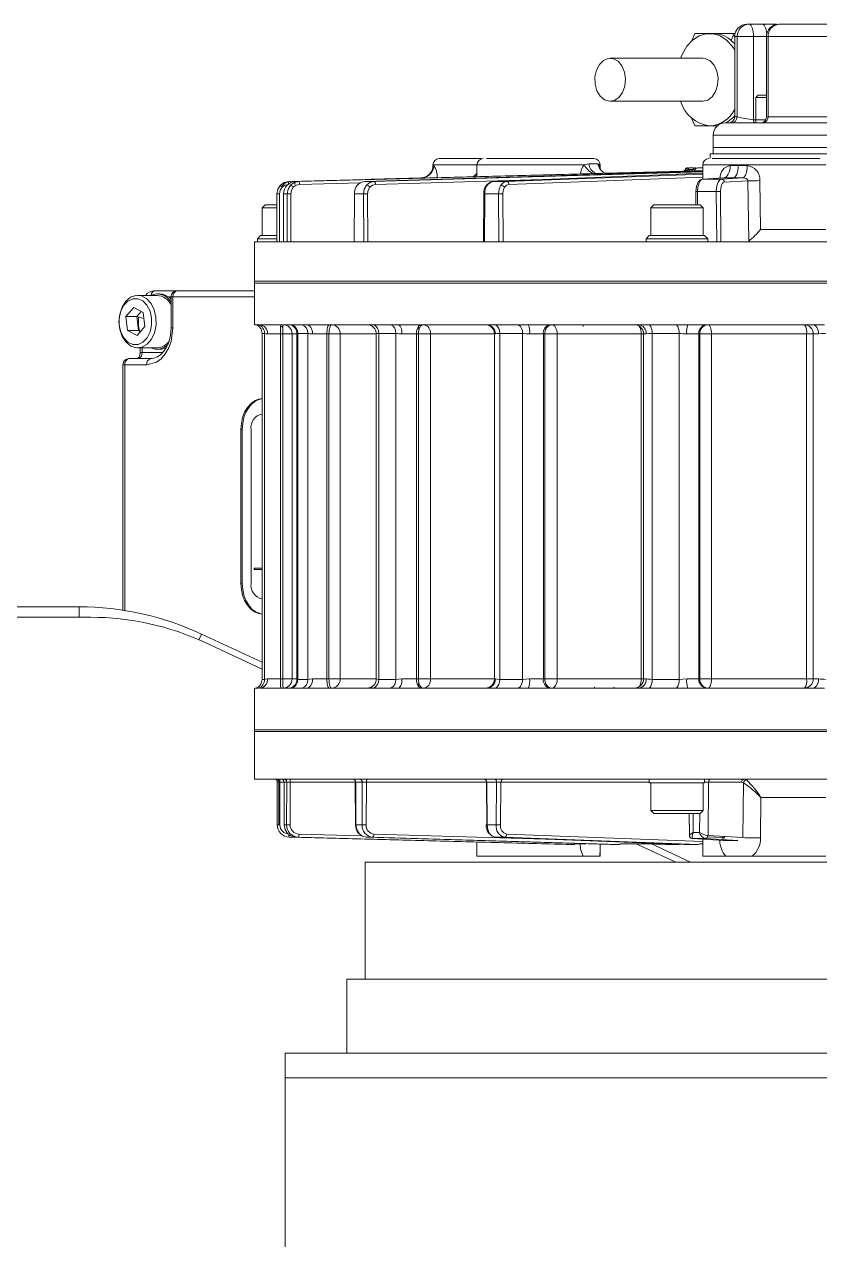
# Model space of a CAD drawing. Header units: millimetres. Extents: x 0 to 197, y 0 to 196.
# Drawn here: x 162.59 to 169.05, y 183.67 to 193.53 of the extents above; entities that cross this region are included whole.
import ezdxf

# ---------------------------------------------------------------- set-up
doc = ezdxf.new("R2010")
doc.units = ezdxf.units.MM

msp = doc.modelspace()

# ---------------------------------------------------------------- linework, layer by layer
at = {"color": 7, "linetype": 'Continuous', "lineweight": 15}
for p, q in [((168.4791, 193.5318), (168.4623, 193.5318)), ((168.5869, 193.5318), (168.4791, 193.5318)), ((168.7003, 193.5318), (168.5869, 193.5318)), ((171.2974, 193.5318), (168.7178, 193.5318)), ((168.0133, 193.3979), (168.0375, 193.4568)), ((168.0375, 193.4568), (168.1569, 193.4568)), ((168.1916, 193.4568), (168.1569, 193.4568)), ((168.1916, 193.4568), (168.3458, 193.4568)), ((168.3308, 193.4018), (168.3496, 193.4475)), ((168.3635, 193.4568), (168.3458, 193.4568)), ((168.3458, 193.4568), (168.3603, 193.4215)), ((168.3603, 193.4318), (168.3603, 192.7818)), ((168.3802, 192.7818), (168.3802, 193.4318)), ((168.3802, 193.4318), (168.5132, 193.4318)), ((168.5132, 192.7568), (168.5132, 193.4318)), ((168.6178, 193.4318), (168.6178, 192.7761)), ((168.6326, 193.4318), (168.6326, 192.7818)), ((168.6326, 193.4318), (171.3596, 193.4318)), ((168.1008, 193.2568), (167.349, 193.2568)), ((168.5512, 192.9568), (168.5312, 192.9368)), ((168.5312, 192.9368), (168.5312, 192.7568)), ((168.6178, 192.9368), (168.5312, 192.9368)), ((168.6178, 192.9568), (168.5512, 192.9568)), ((167.349, 192.9068), (168.1008, 192.9068)), ((168.0375, 192.7068), (168.0133, 192.7656)), ((168.2881, 192.7318), (170.8669, 192.7318)), ((168.5312, 192.7568), (168.5132, 192.7568)), ((168.5312, 192.7568), (168.5312, 192.7318)), ((168.6126, 192.7568), (168.5312, 192.7568)), ((168.5312, 192.7568), (168.612, 192.7568)), ((168.6326, 192.7818), (171.3596, 192.7818)), ((168.1569, 192.7068), (168.0375, 192.7068)), ((168.1569, 192.7068), (168.1916, 192.7068)), ((168.1853, 192.6318), (168.1853, 192.5318)), ((168.1916, 192.7068), (168.222, 192.7092)), ((168.2191, 192.7068), (168.1916, 192.7068)), ((168.1853, 192.5318), (168.1853, 192.4818)), ((168.1853, 192.5318), (172.2042, 192.5318)), ((168.1853, 192.5318), (172.2353, 192.5318)), ((166.0944, 192.4418), (165.9604, 192.4418)), ((166.3006, 192.4418), (166.0944, 192.4418)), ((166.3449, 192.4418), (167.2177, 192.4418)), ((168.1603, 192.4818), (168.1603, 192.4418)), ((172.2603, 192.4818), (168.1603, 192.4818)), ((168.1779, 192.4418), (169.0507, 192.4418)), ((167.9419, 192.3412), (164.74, 192.2566)), ((164.7933, 192.2566), (167.9583, 192.3412)), ((168.002, 192.3412), (164.8221, 192.2566)), ((165.3582, 192.2566), (168.1009, 192.3392)), ((168.1009, 192.3359), (165.4316, 192.2566)), ((165.9104, 192.3855), (165.9165, 192.3857)), ((166.2679, 192.3918), (166.2679, 192.297)), ((167.1378, 192.3918), (167.1767, 192.4001)), ((167.1767, 192.4001), (167.2501, 192.4001)), ((167.2501, 192.4001), (167.2633, 192.3918)), ((167.2649, 192.3697), (167.2656, 192.3637)), ((167.2679, 192.3603), (167.2679, 192.3918)), ((167.3072, 192.3247), (167.9381, 192.3412)), ((167.9397, 192.3412), (167.3073, 192.3247)), ((167.936, 192.3411), (167.9397, 192.3412)), ((167.9381, 192.3412), (167.936, 192.3411)), ((167.9572, 192.3539), (167.9608, 192.354)), ((167.9583, 192.3412), (167.9773, 192.3411)), ((167.9603, 192.3418), (167.9603, 192.3413)), ((167.9773, 192.3411), (168.002, 192.3412)), ((167.9793, 192.354), (167.9981, 192.3539)), ((167.9981, 192.3539), (168.0226, 192.354)), ((168.0008, 192.3668), (168.0262, 192.3668)), ((168.0226, 192.354), (168.0362, 192.3418)), ((168.1009, 192.3668), (168.0604, 192.3668)), ((168.1009, 192.3918), (168.1009, 192.275)), ((168.324, 192.3857), (168.3891, 192.3855)), ((168.3891, 192.3855), (168.4589, 192.3857)), ((164.8221, 192.2566), (164.7933, 192.2566)), ((165.4316, 192.2566), (165.3582, 192.2566)), ((165.4063, 192.2749), (165.4054, 192.2748)), ((165.8203, 192.2857), (165.4087, 192.2749)), ((165.4087, 192.2749), (165.4096, 192.275)), ((165.4096, 192.275), (165.8148, 192.2856)), ((165.813, 192.2855), (165.8203, 192.2857)), ((168.1009, 192.3228), (166.3976, 192.2566)), ((166.5089, 192.2566), (166.3981, 192.2566)), ((168.1009, 192.3169), (166.5089, 192.2566)), ((168.269, 192.2857), (168.0996, 192.275)), ((168.1009, 192.275), (168.2698, 192.2857)), ((168.2528, 192.2749), (168.1009, 192.275)), ((168.4317, 192.2857), (168.2528, 192.2749)), ((168.2698, 192.2857), (168.3479, 192.2855)), ((168.4681, 192.2618), (168.2756, 192.2503)), ((168.3479, 192.2855), (168.4317, 192.2857)), ((168.4745, 191.7715), (168.4681, 192.2618)), ((168.5652, 192.2631), (168.5696, 191.8668)), ((164.6432, 192.1567), (164.6426, 191.7668)), ((164.6648, 192.1569), (164.6642, 191.7668)), ((164.6973, 192.1567), (164.6964, 191.7668)), ((164.6968, 191.7668), (164.6977, 192.1566)), ((164.6977, 192.1566), (164.6973, 192.1567)), ((164.6977, 192.1566), (164.7265, 192.1566)), ((164.7265, 192.1566), (164.7274, 191.7668)), ((164.7555, 192.1569), (164.7564, 191.7668)), ((165.2707, 191.7668), (165.273, 192.1566)), ((165.273, 192.1566), (165.3464, 192.1566)), ((165.3464, 192.1566), (165.3487, 191.7668)), ((165.3801, 192.1569), (165.3824, 191.7668)), ((166.3237, 192.1569), (166.3202, 191.7668)), ((166.3281, 191.7668), (166.3316, 192.1566)), ((166.3316, 192.1566), (166.4424, 192.1566)), ((166.4424, 192.1566), (166.4459, 191.7668)), ((166.4775, 192.1569), (166.481, 191.7668)), ((168.0452, 192.1753), (168.044, 192.0668)), ((168.2113, 192.175), (168.0593, 192.175)), ((168.2157, 191.7668), (168.2113, 192.175)), ((168.2446, 192.1753), (168.2491, 191.7668)), ((164.5479, 192.0668), (164.5229, 192.0418)), ((164.5229, 192.0418), (164.5229, 191.8168)), ((164.643, 192.0418), (164.5229, 192.0418)), ((164.6431, 192.0668), (164.5479, 192.0668)), ((167.704, 192.0668), (167.679, 192.0418)), ((167.679, 192.0418), (167.679, 191.8168)), ((168.104, 192.0418), (167.679, 192.0418)), ((168.079, 192.0668), (167.704, 192.0668)), ((168.104, 192.0418), (168.079, 192.0668)), ((168.104, 191.8168), (168.104, 192.0418)), ((164.4603, 191.7668), (164.4603, 191.4468)), ((164.4603, 191.7668), (164.8051, 191.7668)), ((164.5104, 191.8168), (164.4854, 191.7918)), ((164.4854, 191.7918), (164.4854, 191.7668)), ((164.509, 191.7918), (164.4854, 191.7918)), ((164.6427, 191.7918), (164.509, 191.7918)), ((164.5317, 191.8168), (164.5104, 191.8168)), ((164.6427, 191.8168), (164.5317, 191.8168)), ((164.8051, 191.7668), (175.9603, 191.7668)), ((167.6665, 191.8168), (167.6415, 191.7918)), ((167.6415, 191.7918), (167.6415, 191.7668)), ((167.89, 191.7918), (167.6415, 191.7918)), ((167.8901, 191.8168), (167.6665, 191.8168)), ((168.1415, 191.7918), (167.89, 191.7918)), ((168.1165, 191.8168), (167.8901, 191.8168)), ((168.1415, 191.7918), (168.1165, 191.8168)), ((168.1415, 191.7668), (168.1415, 191.7918)), ((164.4603, 191.4468), (164.4603, 191.4318)), ((164.4603, 191.4468), (164.8051, 191.4468)), ((164.4603, 191.4468), (175.9603, 191.4468)), ((164.8051, 191.4468), (175.9603, 191.4468)), ((163.6461, 191.3688), (163.6546, 191.3693)), ((163.8346, 191.3693), (163.6546, 191.3693)), ((163.6907, 191.3443), (163.6697, 191.3443)), ((163.8346, 191.3693), (163.8318, 191.3691)), ((164.4603, 191.3693), (163.8346, 191.3693)), ((164.4603, 191.4318), (164.4603, 191.0943)), ((164.4603, 191.4318), (175.9126, 191.4318)), ((164.4603, 191.4318), (175.9106, 191.4318)), ((163.6697, 191.3318), (163.5117, 191.3318)), ((163.7846, 191.3193), (163.7846, 191.0693)), ((163.7995, 191.3193), (163.7995, 191.0693)), ((163.4173, 191.1602), (163.481, 191.2333)), ((163.4304, 191.0463), (163.4173, 191.1602)), ((163.4173, 191.1602), (163.505, 191.1602)), ((163.481, 191.2333), (163.5578, 191.1923)), ((163.505, 191.1602), (163.5409, 191.2013)), ((163.5182, 191.0463), (163.505, 191.1602)), ((163.5634, 191.144), (163.505, 191.1602)), ((163.5578, 191.1923), (163.571, 191.0783)), ((163.571, 191.0783), (163.5073, 191.0053)), ((164.467, 191.0943), (164.4727, 191.0943)), ((164.4727, 191.0943), (164.4937, 191.0943)), ((164.4962, 191.0805), (164.4985, 191.0783)), ((164.5052, 191.0943), (164.7349, 191.0943)), ((164.7349, 191.0943), (164.7657, 191.0943)), ((164.7657, 191.0943), (164.8488, 191.0943)), ((164.8935, 191.0931), (164.8802, 191.0943)), ((164.8851, 191.0943), (165.3759, 191.0943)), ((165.3759, 191.0943), (165.4298, 191.0943)), ((165.4298, 191.0943), (165.5693, 191.0943)), ((165.6334, 191.0931), (165.6206, 191.0943)), ((165.628, 191.0943), (166.3463, 191.0943)), ((166.3463, 191.0943), (166.4197, 191.0943)), ((166.4197, 191.0943), (166.606, 191.0943)), ((166.606, 191.0943), (166.6831, 191.0943)), ((166.6831, 191.0943), (167.58, 191.0943)), ((167.1293, 191.0943), (167.1312, 191.0783)), ((167.58, 191.0943), (167.6679, 191.0943)), ((167.6679, 191.0943), (167.8883, 191.0943)), ((167.8883, 191.0943), (167.9786, 191.0943)), ((167.9786, 191.0943), (168.993, 191.0943)), ((168.993, 191.0943), (169.0893, 191.0943)), ((163.5073, 191.0053), (163.4304, 191.0463)), ((163.4304, 191.0463), (163.5182, 191.0463)), ((163.5182, 191.0463), (163.5352, 191.0372)), ((164.5223, 191.0236), (164.5223, 188.2149)), ((164.5434, 191.0236), (164.5225, 191.0236)), ((164.5225, 191.0236), (164.5225, 188.215)), ((164.5434, 188.215), (164.5434, 191.0236)), ((164.672, 191.0193), (164.5661, 191.0193)), ((164.672, 188.2193), (164.672, 191.0193)), ((164.6904, 191.0193), (164.672, 191.0193)), ((164.7672, 191.0193), (164.6904, 191.0193)), ((164.6904, 191.0193), (164.6904, 188.2193)), ((164.7672, 191.0193), (164.7672, 188.2193)), ((164.8064, 191.0236), (164.8064, 188.2149)), ((164.8954, 191.0236), (164.813, 191.0236)), ((164.813, 191.0236), (164.813, 188.215)), ((164.8954, 188.215), (164.8954, 191.0236)), ((165.0484, 191.0193), (164.9327, 191.0193)), ((165.0661, 191.0193), (165.0484, 191.0193)), ((165.0484, 188.2193), (165.0484, 191.0193)), ((165.1568, 191.0193), (165.0661, 191.0193)), ((165.0661, 191.0193), (165.0661, 188.2193)), ((165.1568, 191.0193), (165.1568, 188.2193)), ((165.4503, 191.0193), (165.4503, 188.2193)), ((165.6096, 191.0236), (165.4714, 191.0236)), ((165.4714, 191.0236), (165.4714, 188.215)), ((165.6096, 188.215), (165.6096, 191.0236)), ((165.7766, 191.0193), (165.6589, 191.0193)), ((165.7766, 188.2193), (165.7766, 191.0193)), ((165.7766, 191.0193), (165.7923, 191.0193)), ((165.8909, 191.0193), (165.7923, 191.0193)), ((165.7923, 191.0193), (165.7923, 188.2193)), ((165.8909, 191.0193), (165.8909, 188.2193)), ((166.41, 191.0193), (166.41, 188.2193)), ((166.6373, 191.0236), (166.4526, 191.0236)), ((166.4526, 191.0236), (166.4526, 188.215)), ((166.6373, 188.215), (166.6373, 191.0236)), ((166.807, 191.0193), (166.6953, 191.0193)), ((166.807, 188.2193), (166.807, 191.0193)), ((166.8196, 191.0193), (166.807, 191.0193)), ((166.9193, 191.0193), (166.8196, 191.0193)), ((166.8196, 191.0193), (166.8196, 188.2193)), ((167.6023, 191.0193), (166.9193, 191.0193)), ((166.9193, 191.0193), (166.9193, 188.2193)), ((167.6023, 188.2193), (167.6023, 191.0193)), ((167.6202, 191.0193), (167.6202, 188.2193)), ((167.9085, 191.0236), (167.69, 191.0236)), ((167.69, 191.0236), (167.69, 188.215)), ((167.9085, 188.215), (167.9085, 191.0236)), ((168.0693, 191.0193), (167.9713, 191.0193)), ((168.0693, 188.2193), (168.0693, 191.0193)), ((168.172, 191.0193), (168.078, 191.0193)), ((168.078, 191.0193), (168.078, 188.2193)), ((168.9445, 191.0193), (168.172, 191.0193)), ((168.172, 191.0193), (168.172, 188.2193)), ((168.9445, 188.2193), (168.9445, 191.0193)), ((168.9984, 191.0193), (168.9984, 188.2193)), ((163.5117, 190.9068), (163.6697, 190.9068)), ((163.5334, 190.9068), (163.5334, 190.8693)), ((163.6697, 190.8943), (163.6907, 190.8943)), ((163.393, 190.7693), (163.393, 188.777)), ((163.5859, 190.7693), (163.4079, 190.7693)), ((163.443, 190.8193), (163.4402, 190.8191)), ((163.621, 190.8193), (163.443, 190.8193)), ((164.3513, 188.9943), (164.3513, 190.2443)), ((164.3619, 190.2443), (164.3513, 190.2443)), ((164.3619, 190.2443), (164.3619, 188.9943)), ((164.4333, 190.2443), (164.4333, 188.9943)), ((164.4588, 189.1175), (164.5223, 189.1175)), ((164.4588, 189.1076), (164.4588, 189.1175)), ((164.5223, 189.1076), (164.4588, 189.1076)), ((164.4623, 189.1175), (164.4623, 189.1076)), ((164.3619, 188.9943), (164.3513, 188.9943)), ((163.0374, 188.8041), (158.6655, 188.8041)), ((163.0374, 188.72), (163.0374, 188.8041)), ((163.1315, 188.72), (158.7596, 188.72)), ((164.0089, 188.5374), (164.0305, 188.5839)), ((164.5223, 188.3546), (164.0305, 188.5839)), ((164.5223, 188.2989), (164.0613, 188.5138)), ((164.5225, 188.215), (164.5434, 188.215)), ((164.5661, 188.2193), (164.672, 188.2193)), ((164.672, 188.2193), (164.6904, 188.2193)), ((164.6904, 188.2193), (164.7672, 188.2193)), ((164.813, 188.215), (164.8954, 188.215)), ((164.9327, 188.2193), (165.0484, 188.2193)), ((165.0484, 188.2193), (165.0661, 188.2193)), ((165.0661, 188.2193), (165.1568, 188.2193)), ((165.4714, 188.215), (165.6096, 188.215)), ((165.6589, 188.2193), (165.7766, 188.2193)), ((165.7766, 188.2193), (165.7923, 188.2193)), ((165.7923, 188.2193), (165.8909, 188.2193)), ((166.4526, 188.215), (166.6373, 188.215)), ((166.6953, 188.2193), (166.807, 188.2193)), ((166.807, 188.2193), (166.8196, 188.2193)), ((166.8196, 188.2193), (166.9193, 188.2193)), ((166.9193, 188.2193), (167.6023, 188.2193)), ((167.69, 188.215), (167.9085, 188.215)), ((167.9713, 188.2193), (168.0693, 188.2193)), ((168.078, 188.2193), (168.172, 188.2193)), ((168.172, 188.2193), (168.9445, 188.2193)), ((164.4603, 188.1443), (164.4603, 187.8068)), ((164.4937, 188.1443), (164.4727, 188.1443)), ((164.7349, 188.1443), (164.5052, 188.1443)), ((164.8488, 188.1443), (164.7657, 188.1443)), ((164.8851, 188.1443), (164.8488, 188.1443)), ((165.3759, 188.1443), (164.8851, 188.1443)), ((165.5693, 188.1443), (165.4298, 188.1443)), ((165.628, 188.1443), (165.5693, 188.1443)), ((166.3463, 188.1443), (165.628, 188.1443)), ((165.9447, 188.1443), (165.9521, 188.1443)), ((166.606, 188.1443), (166.4197, 188.1443)), ((166.6831, 188.1443), (166.606, 188.1443)), ((167.58, 188.1443), (166.6831, 188.1443)), ((167.088, 188.1443), (167.0973, 188.1443)), ((167.2212, 188.1533), (167.2221, 188.1443)), ((167.3801, 188.1443), (167.3792, 188.1533)), ((167.6679, 188.1443), (167.58, 188.1443)), ((167.8883, 188.1443), (167.6679, 188.1443)), ((167.9786, 188.1443), (167.8883, 188.1443)), ((168.993, 188.1443), (167.9786, 188.1443)), ((168.0098, 188.1443), (167.9958, 188.1443)), ((169.0893, 188.1443), (168.993, 188.1443)), ((164.4603, 187.8068), (164.4603, 187.7918)), ((175.9126, 187.8068), (164.4603, 187.8068)), ((164.8051, 187.8068), (164.4603, 187.8068)), ((175.9062, 187.8068), (164.8051, 187.8068)), ((164.4603, 187.7918), (164.4603, 187.4068)), ((164.8051, 187.7918), (164.4603, 187.7918)), ((175.4191, 187.7918), (164.4603, 187.7918)), ((175.9603, 187.7918), (164.8051, 187.7918)), ((175.4191, 187.4068), (164.4603, 187.4068)), ((167.6665, 187.4068), (167.6665, 187.3768)), ((168.1165, 187.3768), (168.1165, 187.4068)), ((164.646, 187.3818), (164.6595, 187.3818)), ((164.646, 187.3818), (164.6465, 187.0354)), ((164.659, 187.0354), (164.6595, 187.3818)), ((164.6679, 187.0351), (164.6674, 187.3821)), ((164.7226, 187.3818), (164.7017, 187.3818)), ((164.7025, 187.0354), (164.7017, 187.3818)), ((164.7226, 187.3818), (164.7218, 187.0354)), ((164.7507, 187.0351), (164.7515, 187.3821)), ((165.28, 187.3825), (165.282, 187.0352)), ((165.3363, 187.3818), (165.2831, 187.3818)), ((165.2851, 187.0354), (165.2831, 187.3818)), ((165.3363, 187.3818), (165.3343, 187.0354)), ((165.368, 187.0351), (165.37, 187.3821)), ((166.3485, 187.0353), (166.3454, 187.3821)), ((166.4272, 187.3818), (166.3468, 187.3818)), ((166.3499, 187.0354), (166.3468, 187.3818)), ((166.4272, 187.3818), (166.4241, 187.0354)), ((166.4592, 187.0351), (166.4623, 187.3821)), ((168.1165, 187.3768), (167.6665, 187.3768)), ((167.679, 187.3768), (167.679, 187.1518)), ((168.104, 187.1518), (168.104, 187.3768)), ((168.1444, 186.9483), (168.149, 187.3821)), ((168.4158, 187.3821), (168.149, 187.3821)), ((168.4324, 187.3763), (168.4158, 187.3821)), ((168.4324, 187.3763), (168.4265, 186.9313)), ((168.574, 187.2568), (168.5707, 186.9295)), ((167.679, 187.1518), (167.704, 187.1268)), ((167.679, 187.1518), (167.9534, 187.1518)), ((167.704, 187.1268), (167.9461, 187.1268)), ((167.9461, 187.1268), (168.079, 187.1268)), ((167.9534, 187.1518), (168.104, 187.1518)), ((167.9906, 187.1268), (167.9927, 186.9457)), ((168.0246, 186.9736), (168.0231, 187.1268)), ((168.0766, 187.1268), (168.0751, 186.9736)), ((168.079, 187.1268), (168.104, 187.1518)), ((164.6465, 187.0354), (164.659, 187.0354)), ((164.7218, 187.0354), (164.7025, 187.0354)), ((165.3343, 187.0354), (165.2851, 187.0354)), ((166.4241, 187.0354), (166.3499, 187.0354)), ((164.7431, 186.9354), (166.9981, 186.8758)), ((167.0271, 186.8758), (164.7981, 186.9354)), ((164.7981, 186.9354), (164.8174, 186.9354)), ((164.8174, 186.9354), (167.0569, 186.8758)), ((165.3703, 186.9354), (165.4195, 186.9354)), ((167.3484, 186.8758), (165.3703, 186.9354)), ((165.4195, 186.9354), (167.4244, 186.8758)), ((166.4158, 186.9354), (167.9493, 186.8758)), ((166.4158, 186.9354), (166.4164, 186.9354)), ((166.4164, 186.9354), (166.4906, 186.9354)), ((167.9498, 186.8758), (166.4164, 186.9354)), ((166.4906, 186.9354), (168.0645, 186.8758)), ((168.0196, 186.9236), (168.0176, 186.9237)), ((168.0183, 186.9236), (168.2707, 186.9076)), ((168.0185, 186.9237), (168.1202, 186.9237)), ((168.0196, 186.9236), (168.0185, 186.9237)), ((168.2715, 186.9076), (168.0196, 186.9236)), ((168.0751, 186.9736), (168.0246, 186.9736)), ((168.1009, 186.9184), (168.1009, 186.7818)), ((168.1202, 186.9237), (168.1216, 186.9236)), ((168.1216, 186.9236), (168.3869, 186.9076)), ((168.1415, 186.9484), (168.1444, 186.9483)), ((168.4265, 186.9313), (168.1444, 186.9483)), ((168.3869, 186.9076), (168.2715, 186.9076)), ((168.2782, 186.9308), (168.2782, 186.9402)), ((166.2679, 186.8951), (166.2679, 186.7818)), ((167.0174, 186.8758), (166.9978, 186.8763)), ((167.1504, 186.8818), (167.0604, 186.8818)), ((167.2679, 186.7818), (167.2679, 186.8782)), ((167.796, 186.8818), (167.4326, 186.8818)), ((167.8829, 186.7318), (167.5612, 186.8818)), ((167.6341, 186.8818), (167.7984, 186.8758)), ((168.0024, 186.7318), (167.6846, 186.8799)), ((167.9061, 186.8758), (167.7902, 186.8799)), ((168.0988, 186.8818), (168.0767, 186.8818)), ((168.0988, 186.8818), (168.1009, 186.8817)), ((165.3603, 186.7318), (165.3603, 185.7818)), ((174.6038, 186.7318), (165.3603, 186.7318)), ((166.2679, 186.7818), (167.1291, 186.7818)), ((167.2649, 186.7818), (167.1291, 186.7818)), ((167.2649, 186.7818), (167.2679, 186.7818)), ((168.1009, 186.7818), (168.2884, 186.7818)), ((168.5018, 186.7818), (168.2884, 186.7818)), ((168.5018, 186.7818), (169.1009, 186.7818)), ((165.2103, 185.7818), (165.2103, 185.1818)), ((166.5205, 185.7818), (165.2103, 185.7818)), ((175.2103, 185.7818), (166.5205, 185.7818)), ((164.7103, 185.1818), (164.7103, 184.9818)), ((164.7103, 185.1818), (175.7103, 185.1818)), ((164.7103, 184.9818), (164.7103, 182.9296)), ((175.7103, 184.9818), (164.7103, 184.9818))]:
    msp.add_line(p, q, dxfattribs=at)
at = {"color": 8, "linetype": 'Continuous', "lineweight": 15}
for p, q in [((168.3603, 193.4318), (168.3802, 193.4318)), ((168.5132, 193.4318), (168.6178, 193.4318)), ((168.6178, 193.4318), (168.6326, 193.4318)), ((168.3603, 192.7818), (168.3802, 192.7818)), ((172.2353, 192.6318), (168.1853, 192.6318)), ((166.2679, 192.3918), (165.9104, 192.3918)), ((167.1378, 192.3918), (166.2679, 192.3918)), ((167.2518, 192.3918), (167.2633, 192.3918)), ((167.2679, 192.3918), (167.2633, 192.3918)), ((168.1009, 192.3418), (168.0362, 192.3418)), ((169.1009, 192.3918), (168.1009, 192.3918)), ((165.3216, 192.2451), (164.8272, 192.2319)), ((166.7988, 192.2722), (165.444, 192.2319)), ((166.3981, 192.2566), (168.1009, 192.3228)), ((168.1009, 192.2915), (166.5274, 192.2319)), ((168.0593, 192.175), (168.0582, 192.0668)), ((168.5696, 191.8668), (169.1009, 191.8668)), ((163.7641, 191.3193), (163.7846, 191.3193)), ((163.7995, 191.3193), (163.7846, 191.3193)), ((164.4603, 191.3193), (163.7995, 191.3193)), ((163.7995, 191.0693), (163.7846, 191.0693)), ((168.0852, 191.068), (168.0893, 191.0611)), ((168.1335, 191.0933), (168.1326, 191.0943)), ((164.8064, 191.0193), (164.7672, 191.0193)), ((165.4503, 191.0193), (165.1568, 191.0193)), ((165.4506, 191.0193), (165.4503, 191.0193)), ((166.41, 191.0193), (165.8909, 191.0193)), ((166.4171, 191.0193), (166.41, 191.0193)), ((167.6202, 191.0193), (167.6023, 191.0193)), ((167.642, 191.0193), (167.6202, 191.0193)), ((168.0693, 191.0193), (168.078, 191.0193)), ((168.9984, 191.0193), (168.9445, 191.0193)), ((169.0419, 191.0193), (168.9984, 191.0193)), ((163.5483, 190.8693), (163.5334, 190.8693)), ((163.5483, 190.8693), (163.5483, 190.9068)), ((163.5483, 190.8693), (163.717, 190.8693)), ((163.4079, 190.7693), (163.393, 190.7693)), ((163.4079, 190.7693), (163.4079, 188.7747)), ((163.6273, 190.8194), (163.621, 190.8193)), ((164.7672, 188.2193), (164.8064, 188.2193)), ((165.1568, 188.2193), (165.4503, 188.2193)), ((165.4503, 188.2193), (165.4506, 188.2193)), ((165.8909, 188.2193), (166.41, 188.2193)), ((166.41, 188.2193), (166.4171, 188.2193)), ((167.6023, 188.2193), (167.6202, 188.2193)), ((167.6202, 188.2193), (167.642, 188.2193)), ((168.078, 188.2193), (168.0693, 188.2193)), ((168.9445, 188.2193), (168.9984, 188.2193)), ((168.9984, 188.2193), (169.0419, 188.2193)), ((168.0893, 188.1774), (168.0852, 188.1705)), ((168.1335, 188.1453), (168.1326, 188.1443)), ((164.7017, 187.3821), (164.6674, 187.3821)), ((165.2831, 187.3821), (164.7515, 187.3821)), ((165.3363, 187.3821), (165.37, 187.3821)), ((166.3454, 187.3821), (165.37, 187.3821)), ((166.3454, 187.3821), (166.3468, 187.3821)), ((167.6665, 187.3821), (166.4623, 187.3821)), ((168.1453, 187.3821), (168.149, 187.3821)), ((169.1009, 187.2568), (168.574, 187.2568)), ((165.334, 186.9465), (164.8224, 186.9601)), ((166.9158, 186.916), (165.4319, 186.9601)), ((168.1009, 186.8998), (166.5091, 186.9601)), ((168.2649, 186.9313), (168.1398, 186.9392)), ((168.2648, 186.941), (168.2649, 186.9313))]:
    msp.add_line(p, q, dxfattribs=at)
at = {"color": 7, "linetype": 'Continuous', "lineweight": 15, "flags": 128}
for points in [[(168.4791, 193.5318), (168.4857, 193.5298), (168.4921, 193.5242), (168.498, 193.5149), (168.5032, 193.5025), (168.5074, 193.4873), (168.5106, 193.47), (168.5125, 193.4513), (168.5132, 193.4318)], [(168.3603, 193.3247), (168.3405, 193.354), (168.2945, 193.4031), (168.2421, 193.4371), (168.1857, 193.4546), (168.128, 193.4546), (168.0716, 193.4371), (168.0192, 193.4031), (167.9732, 193.354), (167.9359, 193.2922), (167.9207, 193.2568)], [(167.2417, 192.9929), (167.227, 193.0467), (167.2255, 193.1042), (167.2374, 193.1594), (167.2614, 193.2061), (167.2949, 193.2394), (167.3342, 193.2555), (167.3752, 193.2529), (167.4133, 193.2317), (167.4445, 193.1942), (167.4653, 193.1446), (167.4736, 193.0882), (167.4683, 193.031), (167.4501, 192.9794), (167.421, 192.9389), (167.384, 192.9138), (167.3433, 192.907), (167.3032, 192.919), (167.2681, 192.9488), (167.2417, 192.9929)], [(168.1008, 193.2568), (168.1213, 193.2544), (168.1601, 193.2357), (168.1925, 193.2003), (168.2149, 193.1521), (168.225, 193.0962), (168.2216, 193.0388), (168.2052, 192.9861), (168.1774, 192.9437), (168.1413, 192.9163), (168.1008, 192.9068), (168.1008, 192.9068)], [(168.5217, 192.7318), (168.5201, 192.7323), (168.5185, 192.7337), (168.517, 192.736), (168.5157, 192.7391), (168.5146, 192.7429), (168.5138, 192.7472), (168.5134, 192.7519), (168.5132, 192.7568)], [(165.9104, 192.3855), (165.9081, 192.3638), (165.9028, 192.348)], [(168.324, 192.3857), (168.3229, 192.3665), (168.3198, 192.348), (168.3148, 192.3309), (168.3081, 192.3159), (168.2999, 192.3034), (168.2906, 192.2941), (168.2804, 192.2881), (168.2698, 192.2857)], [(168.3479, 192.2855), (168.356, 192.2879), (168.3638, 192.2939), (168.3709, 192.3033), (168.3771, 192.3157), (168.3822, 192.3308), (168.386, 192.3478), (168.3883, 192.3663), (168.3891, 192.3855)], [(164.6716, 192.2264), (164.702, 192.2478), (164.74, 192.2566)], [(164.7373, 192.2319), (164.7095, 192.2257), (164.686, 192.2093)], [(164.7543, 192.2264), (164.7844, 192.2478), (164.8221, 192.2566)], [(164.8272, 192.2319), (164.7996, 192.2257), (164.7763, 192.2093)], [(165.371, 192.2264), (165.3979, 192.2478), (165.4316, 192.2566)], [(165.444, 192.2319), (165.4193, 192.2257), (165.3985, 192.2093)], [(165.444, 192.2319), (165.4436, 192.2367), (165.4428, 192.2414), (165.4416, 192.2456), (165.4401, 192.2494), (165.4382, 192.2524), (165.4361, 192.2547), (165.4339, 192.2561), (165.4316, 192.2566)], [(166.2674, 192.297), (166.267, 192.3013), (166.2659, 192.3056), (166.2643, 192.308), (166.2621, 192.3085), (166.259, 192.3075), (166.25, 192.3021), (166.2404, 192.2967)], [(166.3931, 192.2557), (166.3945, 192.2561), (166.3981, 192.2566)], [(166.4615, 192.2264), (166.4825, 192.2478), (166.5089, 192.2566)], [(166.5274, 192.2319), (166.508, 192.2257), (166.4918, 192.2093)], [(168.0962, 192.2745), (168.0774, 192.2663), (168.0611, 192.2459), (168.0497, 192.2144), (168.0465, 192.1955), (168.0452, 192.1753)], [(168.1009, 192.275), (168.0922, 192.2723), (168.0841, 192.2655), (168.0707, 192.2422), (168.0623, 192.2102), (168.0593, 192.175)], [(168.2113, 192.175), (168.2123, 192.1987), (168.2156, 192.2199), (168.2204, 192.2378), (168.2264, 192.252), (168.2398, 192.2695), (168.2528, 192.2749)], [(168.2756, 192.2503), (168.2639, 192.2444), (168.2582, 192.2373), (168.2533, 192.2276), (168.2494, 192.2159), (168.2466, 192.2025), (168.2446, 192.1753)], [(168.4681, 192.2618), (168.4678, 192.2647), (168.467, 192.2676), (168.4635, 192.2732), (168.4544, 192.2801), (168.4437, 192.2843), (168.4317, 192.2857)], [(164.6434, 192.1566), (164.6511, 192.1952), (164.6716, 192.2264)], [(164.686, 192.2093), (164.6703, 192.1852), (164.6648, 192.1569)], [(164.7265, 192.1566), (164.7341, 192.1952), (164.7543, 192.2264)], [(164.7763, 192.2093), (164.7609, 192.1852), (164.7555, 192.1569)], [(165.273, 192.1566), (165.2711, 192.1567), (165.2701, 192.1567), (165.27, 192.1568), (165.2708, 192.1568), (165.2726, 192.1569), (165.2752, 192.1569), (165.2786, 192.1569), (165.2825, 192.1569)], [(165.3464, 192.1566), (165.353, 192.1952), (165.371, 192.2264)], [(165.3985, 192.2093), (165.3848, 192.1852), (165.3801, 192.1569)], [(166.4424, 192.1566), (166.4475, 192.1952), (166.4615, 192.2264)], [(166.4918, 192.2093), (166.4811, 192.1852), (166.4775, 192.1569)], [(163.661, 191.1533), (163.6615, 191.09), (163.6487, 191.0292), (163.6237, 190.9765), (163.5888, 190.9364), (163.547, 190.9126), (163.5021, 190.9072), (163.458, 190.9206), (163.4187, 190.9516), (163.3876, 190.9976), (163.3676, 191.0544), (163.3604, 191.1169), (163.3666, 191.1796), (163.3857, 191.237), (163.416, 191.2839), (163.4548, 191.3162), (163.4987, 191.331), (163.5437, 191.327), (163.5859, 191.3045), (163.6214, 191.2656), (163.6473, 191.2136), (163.661, 191.1533)], [(163.6259, 191.1493), (163.6261, 191.0906), (163.6133, 191.0348), (163.5889, 190.9872), (163.5552, 190.9525), (163.5155, 190.9342), (163.4737, 190.934), (163.434, 190.9519), (163.4001, 190.9862), (163.3754, 191.0335), (163.3623, 191.0892), (163.3622, 191.1479), (163.3749, 191.2038), (163.3994, 191.2514), (163.4331, 191.286), (163.4727, 191.3044), (163.5145, 191.3046), (163.5543, 191.2867), (163.5882, 191.2524), (163.6129, 191.205), (163.6259, 191.1493)], [(163.7995, 191.0693), (163.7845, 190.9588), (163.7647, 190.9051), (163.7369, 190.8571), (163.7028, 190.8182), (163.6645, 190.7903), (163.5859, 190.7693)], [(163.7846, 191.0693), (163.7793, 191.0072), (163.7743, 190.9829), (163.7625, 190.9452), (163.7465, 190.9104), (163.7259, 190.8788), (163.7016, 190.8528), (163.6745, 190.8336), (163.6447, 190.822), (163.621, 190.8205)], [(164.4937, 191.0943), (164.4979, 191.0943), (164.5014, 191.0943), (164.5052, 191.0943)], [(164.6923, 191.092), (164.6886, 191.0928), (164.674, 191.0943)], [(164.7512, 191.0924), (164.7493, 191.0928), (164.7349, 191.0943)], [(164.8488, 191.0943), (164.8625, 191.0943), (164.8737, 191.0943), (164.8851, 191.0943)], [(164.8851, 191.0943), (164.8944, 191.0928), (164.9033, 191.0886), (164.9116, 191.0816), (164.9188, 191.0723), (164.9247, 191.0609), (164.9291, 191.048), (164.9318, 191.0339), (164.9327, 191.0193)], [(165.0703, 191.0943), (165.066, 191.0928), (165.0619, 191.0886), (165.0581, 191.0816), (165.0548, 191.0723), (165.0521, 191.0609), (165.0501, 191.048), (165.0488, 191.0339), (165.0484, 191.0193)], [(165.0661, 191.0193), (165.0665, 191.0339), (165.0677, 191.048), (165.0697, 191.0609), (165.0725, 191.0723), (165.0758, 191.0816), (165.0796, 191.0886), (165.0837, 191.0928), (165.0879, 191.0943)], [(165.5693, 191.0943), (165.5915, 191.0943), (165.6097, 191.0943), (165.628, 191.0943)], [(165.628, 191.0943), (165.634, 191.0928), (165.6398, 191.0886), (165.6452, 191.0816), (165.6499, 191.0723), (165.6537, 191.0609), (165.6566, 191.048), (165.6583, 191.0339), (165.6589, 191.0193)], [(165.8163, 191.0943), (165.8086, 191.0928), (165.8011, 191.0886), (165.7943, 191.0816), (165.7883, 191.0723), (165.7833, 191.0609), (165.7797, 191.048), (165.7774, 191.0339), (165.7766, 191.0193)], [(165.8014, 191.067), (165.7965, 191.0723), (165.7911, 191.0772)], [(165.7923, 191.0193), (165.7931, 191.0339), (165.7953, 191.048), (165.799, 191.0609), (165.8039, 191.0723), (165.8099, 191.0816), (165.8168, 191.0886), (165.8242, 191.0928), (165.832, 191.0943)], [(166.8257, 191.0537), (166.8214, 191.0609), (166.8184, 191.0651)], [(166.9193, 191.0193), (166.9184, 191.0339), (166.9159, 191.048), (166.9117, 191.0609), (166.9061, 191.0723), (166.8993, 191.0816), (166.8916, 191.0886), (166.8832, 191.0928), (166.8744, 191.0943)], [(168.0812, 191.0424), (168.0791, 191.048), (168.0766, 191.0535)], [(168.172, 191.0193), (168.1714, 191.0339), (168.1699, 191.048), (168.1673, 191.0609), (168.1638, 191.0723), (168.1596, 191.0816), (168.1548, 191.0886), (168.1496, 191.0928), (168.1442, 191.0943)], [(169.0419, 191.0193), (169.041, 191.0339), (169.0382, 191.048), (169.0337, 191.0609), (169.0276, 191.0723), (169.0202, 191.0816), (169.0118, 191.0886), (169.0026, 191.0928), (168.993, 191.0943)], [(165.4714, 191.0236), (165.4571, 191.0216), (165.4506, 191.0193)], [(166.4526, 191.0236), (166.4314, 191.0216), (166.4171, 191.0193)], [(167.69, 191.0236), (167.6633, 191.0216), (167.642, 191.0193)], [(169.0991, 191.0236), (169.0687, 191.0216), (169.0419, 191.0193)], [(163.5334, 190.8693), (163.5315, 190.8507), (163.5298, 190.8439), (163.5261, 190.8345), (163.5219, 190.8273), (163.5177, 190.8223), (163.5145, 190.8198), (163.5132, 190.8193), (163.5131, 190.8193)], [(164.3513, 190.2443), (164.3548, 190.293), (164.3649, 190.3399), (164.3813, 190.3832), (164.4035, 190.421), (164.4304, 190.4521), (164.4612, 190.4752), (164.4946, 190.4895), (164.5223, 190.4941)], [(164.5223, 190.493), (164.5051, 190.4895), (164.4718, 190.4752), (164.441, 190.4521), (164.414, 190.421), (164.3919, 190.3832), (164.3754, 190.3399), (164.3653, 190.293), (164.3619, 190.2443)], [(164.5223, 188.7445), (164.4946, 188.7491), (164.4612, 188.7633), (164.4304, 188.7864), (164.4035, 188.8175), (164.3813, 188.8554), (164.3649, 188.8986), (164.3548, 188.9455), (164.3513, 188.9943)], [(164.3619, 188.9943), (164.3653, 188.9455), (164.3754, 188.8986), (164.3919, 188.8554), (164.414, 188.8175), (164.441, 188.7864), (164.4718, 188.7633), (164.5051, 188.7491), (164.5223, 188.7455)], [(164.5434, 188.215), (164.551, 188.2169), (164.5661, 188.2193)], [(164.9327, 188.2193), (164.9318, 188.2046), (164.9291, 188.1906), (164.9247, 188.1776), (164.9188, 188.1662), (164.9116, 188.1569), (164.9033, 188.15), (164.8944, 188.1457), (164.8851, 188.1443)], [(164.8954, 188.215), (164.9108, 188.2169), (164.9327, 188.2193)], [(165.0484, 188.2193), (165.0488, 188.2046), (165.0501, 188.1906), (165.0521, 188.1776), (165.0548, 188.1662), (165.0581, 188.1569), (165.0619, 188.15), (165.066, 188.1457), (165.0703, 188.1443)], [(165.0661, 188.2193), (165.0665, 188.2046), (165.0677, 188.1906), (165.0697, 188.1776), (165.0725, 188.1662), (165.0758, 188.1569), (165.0796, 188.15), (165.0837, 188.1457), (165.0879, 188.1443)], [(165.6096, 188.215), (165.6317, 188.2169), (165.6589, 188.2193)], [(165.6589, 188.2193), (165.6583, 188.2046), (165.6566, 188.1906), (165.6537, 188.1776), (165.6499, 188.1662), (165.6452, 188.1569), (165.6398, 188.15), (165.634, 188.1457), (165.628, 188.1443)], [(165.7766, 188.2193), (165.7774, 188.2046), (165.7797, 188.1906), (165.7833, 188.1776), (165.7883, 188.1662), (165.7943, 188.1569), (165.8011, 188.15), (165.8086, 188.1457), (165.8163, 188.1443)], [(165.7923, 188.2193), (165.7931, 188.2046), (165.7953, 188.1906), (165.799, 188.1776), (165.8039, 188.1662), (165.8099, 188.1569), (165.8168, 188.15), (165.8242, 188.1457), (165.832, 188.1443)], [(166.4171, 188.2193), (166.4311, 188.217), (166.4526, 188.215)], [(166.6373, 188.215), (166.6646, 188.2169), (166.6953, 188.2193)], [(166.8744, 188.1443), (166.8832, 188.1457), (166.8916, 188.15), (166.8993, 188.1569), (166.9061, 188.1662), (166.9117, 188.1776), (166.9159, 188.1906), (166.9184, 188.2046), (166.9193, 188.2193)], [(167.9085, 188.215), (167.9392, 188.2169), (167.9713, 188.2193)], [(168.0766, 188.1851), (168.0791, 188.1906), (168.0812, 188.1962)], [(168.1442, 188.1443), (168.1496, 188.1457), (168.1548, 188.15), (168.1596, 188.1569), (168.1638, 188.1662), (168.1673, 188.1776), (168.1699, 188.1906), (168.1714, 188.2046), (168.172, 188.2193)], [(168.993, 188.1443), (169.0026, 188.1457), (169.0118, 188.15), (169.0202, 188.1569), (169.0276, 188.1662), (169.0337, 188.1776), (169.0382, 188.1906), (169.041, 188.2046), (169.0419, 188.2193)], [(164.4727, 188.1443), (164.4703, 188.1443), (164.4686, 188.1443), (164.467, 188.1443)], [(164.7349, 188.1443), (164.7493, 188.1457), (164.7518, 188.1463)], [(164.7657, 188.1443), (164.7538, 188.1443), (164.7442, 188.1443), (164.7349, 188.1443)], [(165.4298, 188.1443), (165.4091, 188.1443), (165.3924, 188.1443), (165.3759, 188.1443)], [(165.7911, 188.1614), (165.7965, 188.1662), (165.8014, 188.1716)], [(166.4197, 188.1443), (166.3916, 188.1443), (166.3689, 188.1443), (166.3463, 188.1443)], [(166.8184, 188.1734), (166.8214, 188.1776), (166.8257, 188.1849)], [(165.37, 187.3821), (165.3703, 187.3869), (165.371, 187.3915), (165.3721, 187.3958), (165.3735, 187.3996), (165.3753, 187.4026), (165.3774, 187.4049), (165.3796, 187.4063), (165.3819, 187.4068)], [(164.6595, 187.3818), (164.6625, 187.3819), (164.6688, 187.382)], [(165.2831, 187.3818), (165.2808, 187.3818), (165.28, 187.3819), (165.2804, 187.3819), (165.2817, 187.382), (165.2866, 187.3821), (165.2926, 187.3821)], [(164.6465, 187.0354), (164.6464, 187.0353), (164.6472, 187.0352), (164.6489, 187.0352), (164.6515, 187.0351), (164.6548, 187.0351), (164.6588, 187.0351), (164.6632, 187.0351), (164.6679, 187.0351)], [(164.7025, 187.0354), (164.7101, 186.9968), (164.7304, 186.9656)], [(165.2851, 187.0354), (165.292, 186.9968), (165.3101, 186.9656)], [(166.3499, 187.0354), (166.3554, 186.9968), (166.3695, 186.9656)], [(164.7304, 186.9656), (164.7604, 186.9442), (164.7981, 186.9354)], [(165.3068, 186.9668), (165.3081, 186.9659), (165.3101, 186.9656)], [(165.3101, 186.9656), (165.3369, 186.9442), (165.3703, 186.9354)], [(165.4319, 186.9601), (165.4315, 186.9553), (165.4307, 186.9506), (165.4295, 186.9463), (165.428, 186.9426), (165.4261, 186.9395), (165.424, 186.9373), (165.4218, 186.9359), (165.4195, 186.9354)], [(166.3695, 186.9656), (166.3904, 186.9442), (166.4164, 186.9354)], [(168.0246, 186.9736), (168.0106, 186.9652), (167.9995, 186.9575), (167.9955, 186.954), (167.9931, 186.9512), (167.9928, 186.9492), (167.995, 186.9484)], [(168.0117, 186.9248), (168.014, 186.9242), (168.0185, 186.9237)], [(168.0246, 186.9736), (168.0186, 186.9571), (168.0148, 186.9417), (168.0141, 186.9349), (168.0143, 186.9292), (168.0157, 186.9253), (168.0185, 186.9237)], [(168.2649, 186.9313), (168.2725, 186.9312), (168.277, 186.931), (168.2782, 186.9308), (168.2762, 186.9306), (168.2709, 186.9303), (168.2657, 186.9301)], [(167.0569, 186.8758), (167.0587, 186.8772), (167.0604, 186.8818)], [(167.1291, 186.7818), (167.1094, 186.8369), (167.1046, 186.8773)], [(167.2675, 186.8782), (167.2672, 186.8369), (167.2649, 186.7818)], [(167.4244, 186.8758), (167.4286, 186.8772), (167.4326, 186.8818)], [(168.0645, 186.8758), (168.0707, 186.8772), (168.0767, 186.8818)]]:
    msp.add_lwpolyline(points, dxfattribs=at)
at = {"color": 8, "linetype": 'Continuous', "lineweight": 15, "flags": 128}
for points in [[(168.6202, 193.4532), (168.6184, 193.47), (168.6152, 193.4873), (168.611, 193.5025), (168.6058, 193.5149), (168.5999, 193.5242), (168.5935, 193.5298), (168.5869, 193.5318)], [(168.6182, 192.7761), (168.6185, 192.7784), (168.6227, 192.7808), (168.6326, 192.7818)], [(167.2633, 192.3918), (167.2655, 192.3712), (167.2655, 192.3705)], [(165.4087, 192.2743), (165.4087, 192.2745), (165.4087, 192.2749)], [(164.6919, 191.0921), (164.6885, 191.0928), (164.674, 191.0943)], [(165.7968, 191.0539), (165.7934, 191.0609), (165.7873, 191.0705)], [(166.835, 191.0714), (166.8327, 191.0757), (166.8299, 191.0803)], [(164.813, 191.0236), (164.8067, 191.0216), (164.8073, 191.0209)], [(164.8067, 188.218), (164.8067, 188.2169), (164.813, 188.215)], [(164.4887, 188.1522), (164.4832, 188.1489), (164.4727, 188.1443)], [(165.7873, 188.168), (165.7934, 188.1776), (165.7968, 188.1847)], [(166.835, 188.1671), (166.8327, 188.1628), (166.8299, 188.1583)]]:
    msp.add_lwpolyline(points, dxfattribs=at)
at = {"color": 7, "linetype": 'Continuous', "lineweight": 15}
for centre, radius, start, end in [((168.4603, 193.4318), 0.1, 90, 180), ((168.4796, 193.4323), 0.0995, 90.31107, 180.30773), ((168.7178, 193.4318), 0.1, 90, 180), ((168.7258, 193.4386), 0.0935, 94.90309, 184.18009), ((168.1822, 193.227), 0.23, 39.24587, 87.64791), ((168.191, 192.9866), 0.2819, 196.44291, 263.03445), ((168.1421, 192.9521), 0.2458, 273.434, 332.56625), ((168.2853, 192.6318), 0.1, 90, 180), ((168.1597, 192.9631), 0.2643, 298.85696, 319.38713), ((168.3103, 192.7818), 0.05, 270, 360), ((168.3304, 192.7815), 0.0497, 270.31107, 0.30773), ((168.6002, 193.5861), 0.8339, 254.70165, 264.01229), ((168.5727, 192.7769), 0.0451, 269.40283, 359.97743), ((168.5859, 192.7784), 0.0468, 274.90309, 4.18009), ((165.9604, 192.3918), 0.05, 90, 180), ((166.3179, 192.3918), 0.05, 90, 180), ((167.2179, 192.3918), 0.05, 0, 90), ((168.1509, 192.3918), 0.05, 90, 180), ((165.8104, 192.3855), 0.1, 271.50072, 0.00068), ((165.8171, 192.385), 0.0994, 271.84423, 0.37864), ((167.2562, 192.3019), 0.1487, 142.79144, 175.07783), ((167.2781, 192.4621), 0.1569, 206.6341, 243.17578), ((167.3481, 192.415), 0.0992, 188.6931, 245.66582), ((167.3289, 192.3854), 0.0659, 174.46284, 212.6715), ((167.9413, 192.3661), 0.0249, 271.53183, 330.84776), ((168.1631, 191.1616), 1.1997, 99.71893, 100.6272), ((167.979, 192.3417), 0.025, 89.9555, 150.81405), ((167.9576, 192.3659), 0.0247, 271.62412, 331.12122), ((167.9853, 192.3418), 0.025, 90, 180), ((167.9826, 192.3418), 0.025, 90.01812, 150.81386), ((167.9848, 192.3418), 0.0249, 90.0301, 150.85528), ((167.9766, 192.3656), 0.0245, 271.73392, 331.55258), ((168.0009, 192.3421), 0.0247, 90.11281, 151.13854), ((168.0012, 192.3654), 0.0242, 271.8739, 331.89025), ((168.0439, 192.3426), 0.0242, 90.33841, 151.88763), ((168.0608, 192.3422), 0.0246, 91.00054, 180.96676), ((168.3451, 192.363), 0.1161, 318.2285, 11.24225), ((168.4498, 192.2704), 0.1157, 356.37889, 85.46771), ((164.797, 192.1574), 0.0993, 92.11413, 180.43655), ((164.7847, 192.2392), 0.0479, 158.66982, 188.70114), ((164.8225, 192.2387), 0.0342, 148.37889, 191.36787), ((164.7885, 192.2368), 0.039, 352.77775, 30.4806), ((165.368, 192.162), 0.0951, 95.87098, 183.23455), ((166.1904, 192.3822), 0.097, 297.47876, 323.0578), ((166.4171, 192.1651), 0.0938, 103.9331, 185.02047), ((166.4213, 192.1691), 0.0905, 104.84494, 187.9004), ((166.5047, 192.2342), 0.0228, 354.20221, 79.4846), ((168.1009, 192.254), 0.021, 90.12555, 117.34357), ((168.2515, 192.2508), 0.0241, 358.60859, 86.81138), ((167.7561, 252.9544), 60.6967, 270.672132, 270.763869), ((164.717, 192.25), 0.0512, 207.38514, 232.64695), ((164.7505, 191.2473), 0.9097, 89.68899, 91.51468), ((164.7208, 192.1607), 0.0738, 41.198, 63.0079), ((165.3786, 190.4582), 1.6987, 89.94922, 91.08598), ((165.3602, 192.1783), 0.0493, 38.87319, 77.24631), ((166.4816, 189.6622), 2.4947, 90.09339, 90.9), ((166.4577, 192.1845), 0.0421, 36.07041, 84.89916), ((168.2574, 188.9423), 3.233, 90.22673, 90.81836), ((168.0544, 192.2858), 0.6641, 309.24363, 320.8761), ((163.6482, 191.276), 0.0917, 86.94295, 142.55467), ((163.6854, 191.2081), 0.1363, 43.31915, 87.78155), ((163.8338, 191.3197), 0.0492, 89.06431, 180.47757), ((163.8436, 191.3256), 0.0446, 101.67947, 188.17168), ((163.6705, 191.2128), 0.1305, 28.98451, 114.19959), ((163.6592, 191.1896), 0.1426, 28.42341, 85.80476), ((163.8099, 191.1192), 0.2916, 172.77572, 195.68062), ((164.4476, 191.0236), 0.075, 359.96492, 70.44762), ((164.4685, 191.0237), 0.075, 359.90526, 70.30869), ((164.4973, 191.0256), 0.0691, 354.71462, 83.49238), ((165.227, 191.038), 0.5553, 174.18429, 181.93264), ((164.6377, 191.0193), 0.075, 44.59424, 61.6915), ((165.2454, 191.038), 0.5553, 174.18429, 181.93264), ((164.6926, 191.0197), 0.0746, 359.70375, 89.70065), ((164.7332, 191.0214), 0.0732, 359.44817, 78.10014), ((164.7382, 191.0247), 0.0748, 359.15385, 68.4546), ((164.8206, 191.025), 0.0748, 358.93153, 67.86451), ((165.0847, 191.0222), 0.0721, 357.6797, 87.47455), ((165.3753, 191.0193), 0.075, 0, 90), ((165.3757, 191.0194), 0.0749, 359.91901, 89.91878), ((165.3961, 191.0269), 0.0754, 357.49104, 63.40998), ((165.534, 191.0273), 0.0757, 357.1794, 62.25015), ((165.8228, 191.0265), 0.0684, 353.9724, 82.31606), ((166.335, 191.0193), 0.075, 0, 90), ((166.3441, 191.0213), 0.073, 358.39028, 88.2943), ((166.3733, 191.0296), 0.0796, 355.64618, 54.33922), ((166.5565, 191.03), 0.0811, 355.40934, 52.40037), ((166.571, 191.0375), 0.1257, 351.64871, 26.84249), ((166.8738, 191.028), 0.0673, 100.23282, 187.45818), ((166.8864, 191.028), 0.0673, 100.23282, 187.45818), ((167.5452, 191.0193), 0.075, 0, 90), ((167.5728, 191.0252), 0.0694, 355.07711, 84.0367), ((167.5933, 191.0322), 0.097, 354.91595, 39.80833), ((167.8059, 191.0325), 0.103, 355.01738, 36.85525), ((168.1679, 191.0378), 0.1975, 163.39474, 185.39605), ((168.1402, 191.0234), 0.071, 93.79564, 183.34902), ((168.1489, 191.0234), 0.071, 93.79564, 183.34902), ((168.9234, 191.0193), 0.075, 0, 90), ((163.6644, 191.0371), 0.1304, 272.29843, 322.20296), ((164.5686, 191.0945), 0.0752, 250.46488, 268.11196), ((164.9436, 191.2776), 0.2586, 259.27481, 267.59346), ((165.6803, 191.5509), 0.5321, 262.36284, 267.6956), ((166.7285, 191.8617), 0.8431, 263.79416, 267.74775), ((168.0163, 192.1389), 1.1205, 264.48107, 267.69734), ((163.5042, 190.8629), 0.0446, 281.67947, 8.17168), ((163.6696, 191.0216), 0.1263, 245.38745, 316.42385), ((163.6901, 191.0144), 0.1201, 270.30223, 298.19415), ((163.4422, 190.7697), 0.0492, 89.06431, 180.47757), ((163.452, 190.7756), 0.0446, 101.67947, 188.17168), ((163.63, 190.7756), 0.0446, 101.67947, 188.17168), ((164.544, 190.2597), 0.1117, 101.1684, 187.92729), ((164.544, 188.9789), 0.1117, 172.07271, 258.8316), ((163.0374, 186.4541), 2.35, 65, 90), ((163.1315, 186.52), 2.2, 65, 90), ((164.4685, 188.2149), 0.075, 289.69131, 0.09474), ((164.4973, 188.2129), 0.0691, 276.50762, 5.28538), ((164.4482, 188.2143), 0.0741, 324.71958, 0.65369), ((165.227, 188.2005), 0.5553, 178.06736, 185.81571), ((165.2454, 188.2005), 0.5553, 178.06736, 185.81571), ((164.6926, 188.2189), 0.0746, 270.29935, 0.29625), ((164.7332, 188.2172), 0.0732, 281.99114, 0.5512), ((164.7382, 188.2139), 0.0748, 291.5454, 0.84615), ((164.8206, 188.2136), 0.0748, 292.13549, 1.06847), ((165.0847, 188.2164), 0.0721, 272.52545, 2.3203), ((165.3753, 188.2193), 0.075, 270, 0), ((165.3757, 188.2192), 0.0749, 270.08122, 0.08099), ((165.3961, 188.2117), 0.0754, 296.59002, 2.50896), ((165.4762, 188.2905), 0.0756, 250.26484, 266.34657), ((165.534, 188.2113), 0.0757, 297.74985, 2.8206), ((165.8228, 188.2121), 0.0684, 277.68394, 6.0276), ((166.335, 188.2193), 0.075, 270, 0), ((166.3441, 188.2172), 0.073, 271.7057, 1.60972), ((166.3733, 188.2089), 0.0796, 305.66078, 4.35382), ((166.5565, 188.2085), 0.0811, 307.59963, 4.59066), ((166.571, 188.201), 0.1257, 333.15751, 8.35129), ((166.8738, 188.2105), 0.0673, 172.54182, 259.76718), ((166.8864, 188.2105), 0.0673, 172.54182, 259.76718), ((167.5452, 188.2193), 0.075, 270, 0), ((167.5728, 188.2133), 0.0694, 275.9633, 4.92289), ((167.5274, 186.6665), 1.557, 84.00516, 85.77785), ((167.5933, 188.2064), 0.097, 320.19167, 5.08405), ((167.8059, 188.206), 0.103, 323.14475, 4.98262), ((168.1679, 188.2007), 0.1975, 174.60395, 196.60526), ((168.1402, 188.2151), 0.071, 176.65098, 266.20436), ((168.1489, 188.2151), 0.071, 176.65098, 266.20436), ((168.9234, 188.2193), 0.075, 270, 0), ((168.9645, 186.8051), 1.4163, 84.54728, 86.86497), ((164.457, 188.2048), 0.0614, 279.43633, 301.05979), ((164.4476, 188.2149), 0.0749, 303.24339, 324.62059), ((164.6211, 187.3819), 0.0249, 359.78296, 89.7813), ((164.6346, 187.3819), 0.0249, 359.78296, 89.7813), ((164.6194, 187.3881), 0.0484, 352.86714, 22.72556), ((164.6769, 187.382), 0.0248, 359.47917, 89.46953), ((164.6978, 187.382), 0.0248, 359.47917, 89.46953), ((164.7006, 187.3936), 0.0203, 352.85966, 40.39313), ((164.7895, 187.388), 0.0384, 150.76069, 188.86332), ((165.2595, 187.3832), 0.0236, 356.44351, 85.93513), ((165.3128, 187.3832), 0.0236, 356.44351, 85.93513), ((166.3231, 187.3847), 0.0224, 353.30442, 80.3037), ((166.3248, 187.3851), 0.0222, 351.35849, 77.28657), ((166.4052, 187.3851), 0.0222, 351.35849, 77.28657), ((166.4845, 187.3848), 0.0223, 100.5296, 187.14234), ((168.1725, 187.384), 0.0236, 105.75659, 184.71247), ((168.4396, 187.383), 0.0238, 93.10636, 182.192), ((168.4596, 187.3725), 0.0275, 96.08188, 172.09579), ((167.9002, 186.824), 0.8008, 32.71168, 45.97866), ((164.7474, 186.3978), 0.9843, 89.75809, 91.44552), ((166.4665, 184.8789), 2.5032, 90.09462, 90.89862), ((168.154, 191.1942), 3.8121, 269.43696, 269.92522), ((167.8721, 186.569), 0.9826, 44.41902, 55.2398), ((164.7462, 187.0351), 0.0997, 179.83281, 268.23164), ((164.6682, 187.2391), 0.204, 267.3996, 269.91346), ((164.7427, 187.0349), 0.0748, 179.8491, 268.21535), ((164.8208, 187.0344), 0.099, 179.43204, 268.01728), ((164.7458, 187.9447), 0.9097, 268.48532, 270.31101), ((164.825, 187.0343), 0.0742, 179.40657, 268.04275), ((165.3889, 187.0352), 0.1069, 180.01388, 219.79813), ((165.4286, 187.0294), 0.0945, 176.40069, 264.49377), ((165.3665, 188.7338), 1.6987, 268.91402, 270.05078), ((165.4386, 187.0305), 0.0708, 176.32965, 264.56481), ((166.3497, 186.9012), 0.1341, 89.91281, 93.30201), ((166.4646, 187.0347), 0.1226, 179.80256, 212.3198), ((166.5125, 187.0221), 0.0894, 171.43957, 255.81509), ((166.4633, 189.5298), 2.4947, 269.1, 269.90661), ((166.5253, 187.025), 0.0669, 171.31049, 255.94417), ((164.7878, 186.9528), 0.0479, 171.29886, 201.33018), ((164.7838, 186.9552), 0.039, 329.5194, 7.22225), ((166.3685, 186.9751), 0.00956, 218.23838, 276.40906), ((166.4865, 186.9578), 0.0228, 280.5154, 5.79779), ((168.0188, 186.9498), 0.0261, 178.47786, 258.27507), ((168.1435, 186.99), 0.0703, 193.48697, 250.63405), ((168.165, 187.1102), 0.1635, 236.64898, 261.74797), ((168.1179, 186.9472), 0.0236, 275.43809, 2.79647), ((168.429, 186.9094), 0.1899, 180.86896, 222.24692), ((168.033, 186.9116), 0.2327, 359.78493, 4.85), ((167.1546, 80.884), 106.0549, 89.234975, 89.312852), ((168.3826, 186.9272), 0.188, 309.3265, 0.68146)]:
    msp.add_arc(centre, radius, start, end, dxfattribs=at)
at = {"color": 8, "linetype": 'Continuous', "lineweight": 15}
for centre, radius, start, end in [((165.8012, 192.3006), 0.1432, 353.20941, 36.41655), ((167.2735, 192.4095), 0.0973, 185.59483, 243.59973), ((168.3378, 192.2922), 0.0945, 98.37417, 184.92205), ((164.7474, 192.1778), 0.0751, 95.02141, 154.30894), ((164.6588, 191.771), 0.386, 89.10287, 92.31253), ((166.3307, 192.2645), 0.1078, 266.28382, 270.50058), ((168.0624, 192.6986), 0.5235, 268.11465, 269.66116), ((163.6618, 191.3288), 0.0411, 100.03949, 173.27323), ((167.4956, 191.0253), 0.1069, 356.75362, 32.10508), ((168.8415, 191.0362), 0.1043, 350.6376, 33.69875), ((164.4474, 188.215), 0.0751, 324.62058, 0.00803), ((167.4956, 188.2132), 0.1069, 327.89492, 3.24638), ((168.8415, 188.2023), 0.1043, 326.30125, 9.3624), ((165.2847, 187.0121), 0.0233, 88.85216, 96.55251)]:
    msp.add_arc(centre, radius, start, end, dxfattribs=at)
at = {"color": 7, "linetype": 'Continuous', "lineweight": 15}
for major_axis, ratio, start_param, end_param in [((3.2279, -0.0839), 0.003215, 2.994171, 3.042833), ((3.2279, -0.083), 0.004967, 2.926404, 2.975066), ((3.2279, -0.074), 0.012666, 2.612407, 2.66107), ((3.2279, -0.0618), 0.017871, 2.366111, 2.414773), ((3.2279, -0.0577), 0.019127, 2.2983, 2.346962)]:
    msp.add_ellipse((170.2103, 186.7913), major_axis=major_axis, ratio=ratio, start_param=start_param, end_param=end_param, dxfattribs=at)

doc.saveas('drawing.dxf')
